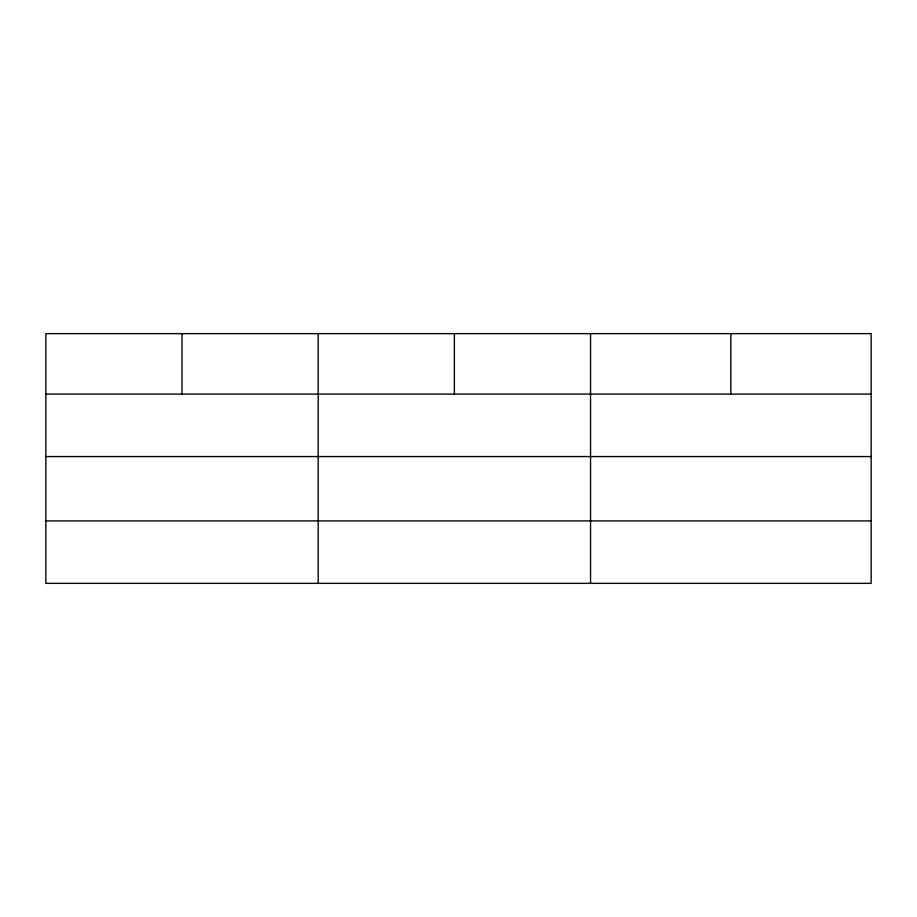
<?xml version="1.0" encoding="UTF-8"?>
<svg xmlns="http://www.w3.org/2000/svg" width="917" height="917" viewBox="0 0 917 917"><rect width="100%" height="100%" fill="white"/><g stroke="black" fill="none" stroke-linecap="round" stroke-linejoin="round"><path stroke-width="1.38" d="M871.15 456.563L871.15 333.639L45.85 333.639L45.85 583.361L871.15 583.361L871.15 456.563L45.85 456.563M45.85 394.104L871.15 394.104M45.85 520.913L871.15 520.913M730.849 333.639L730.849 394.104M590.548 333.639L590.548 583.361M454.373 333.639L454.373 394.104M318.199 333.639L318.199 583.361M182.025 333.639L182.025 394.104"/></g></svg>
